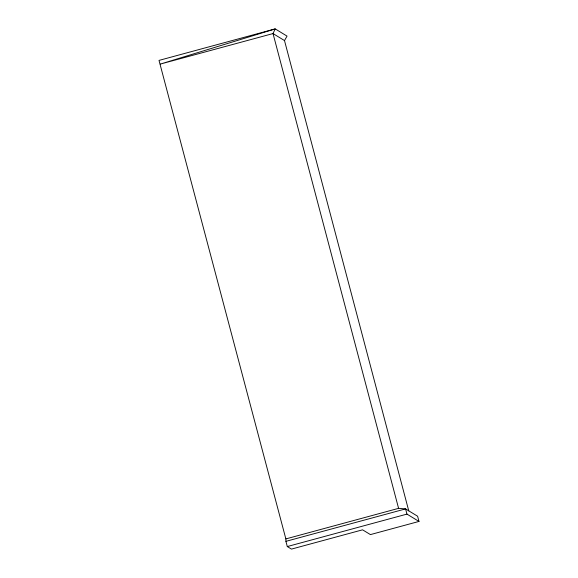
<?xml version="1.0" encoding="UTF-8"?>
<svg xmlns="http://www.w3.org/2000/svg" width="578" height="578" viewBox="0 0 578 578"><rect width="100%" height="100%" fill="white"/><g stroke="black" fill="none" stroke-linecap="round" stroke-linejoin="round"><path stroke-width="0.87" d="M408.762 510.887L284.499 40.568L287.042 36.111L275.207 28.9L159.015 60.401L285.864 538.913L285.922 541.34L287.295 546.55L291.478 549.1L362.579 529.824L370.426 534.599L418.985 521.435L417.605 516.226L405.583 508.9L398.589 508.351L285.864 538.913M285.922 541.34L405.583 508.9L406.955 514.109L418.985 521.435M287.295 546.55L406.955 514.109M284.499 40.568L273.018 33.567L160.279 64.086L275.207 28.9L273.018 33.567L398.589 508.351"/></g></svg>
